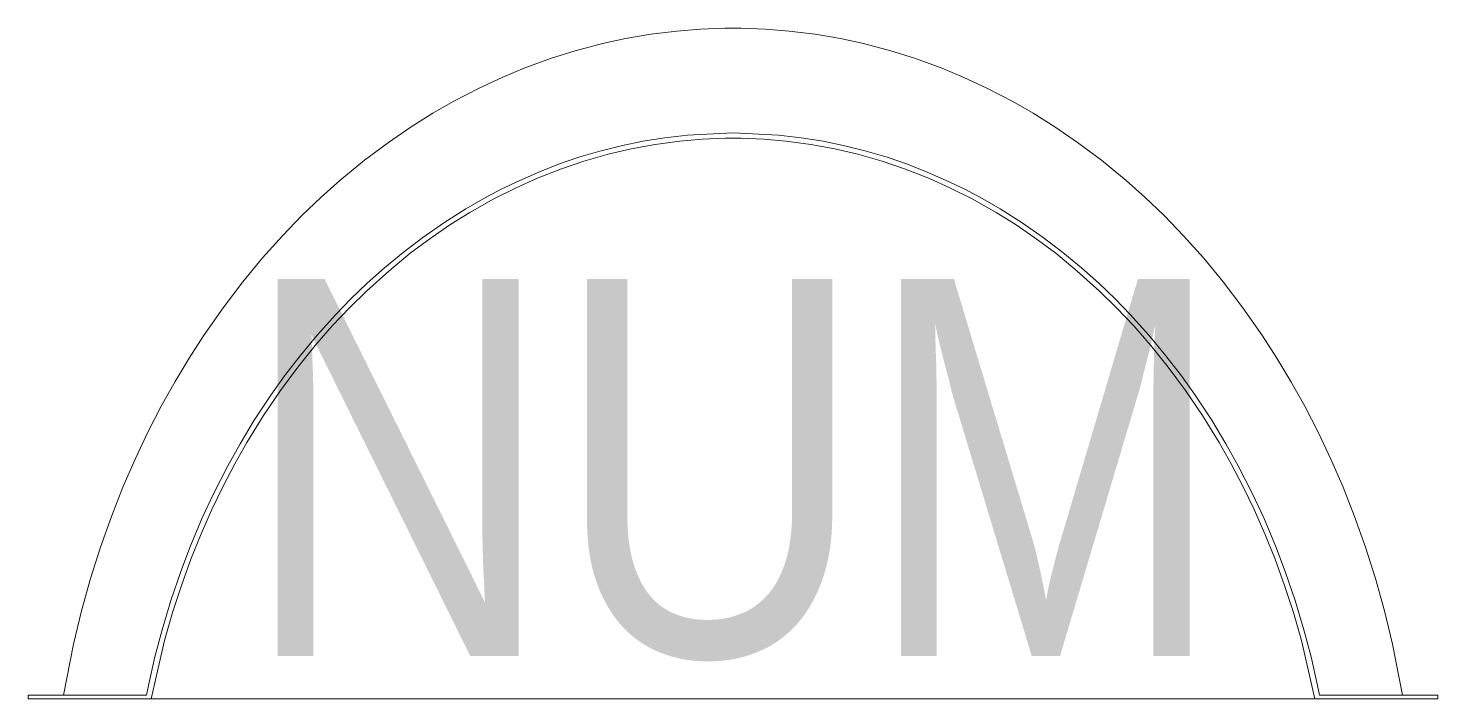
# Model space of a CAD drawing. Extents: x 1.2 to 34.8, y 0 to 16.
import ezdxf
from ezdxf.enums import TextEntityAlignment as Align

# ---------------------------------------------------------------- set-up
doc = ezdxf.new("R2010")
doc.units = 0
doc.header["$MEASUREMENT"] = 0
doc.layers.add('SEPTICAD', color=7, linetype='Continuous')
doc.styles.add('SEPTICAD', font='ARIALN.TTF')

msp = doc.modelspace()

# ---------------------------------------------------------------- linework, layer by layer
at = {"layer": 'SEPTICAD', "linetype": 'Continuous', "lineweight": 15}
for p, q in [((1.171, 0), (1.171, 0.09)), ((1.256, 0.09), (1.171, 0.09)), ((1.171, 0), (4.105, 0)), ((1.256, 0.09), (3.995, 0.09)), ((34.829, 0), (31.895, 0)), ((34.829, 0.09, 0), (32.005, 0.09))]:
    msp.add_line(p, q, dxfattribs=at)
at = {"layer": 'SEPTICAD', "linetype": 'Continuous', "lineweight": 15, "elevation": 0}
for points in [[(2.012, 0.09), (1.171, 0.09), (1.171, 0.045), (1.171, 0), (2.022, 0)], [(34.829, 0.09), (34.829, 0)]]:
    msp.add_lwpolyline(points, dxfattribs=at)
at = {"layer": 'SEPTICAD', "linetype": 'Continuous', "lineweight": 15}
msp.add_lwpolyline([(31.895, 0), (4.105, 0)], dxfattribs=at)
for points in [[(2.012, 0.09, 0), (2.252, 1.306, 0), (2.445, 2.099, 0), (2.661, 2.871, 0), (2.899, 3.621, 0), (3.157, 4.346, 0), (3.433, 5.046, 0), (3.725, 5.719, 0), (4.031, 6.364, 0), (4.349, 6.981, 0), (4.677, 7.57, 0), (5.014, 8.13, 0), (5.356, 8.661, 0), (5.824, 9.33, 0), (6.296, 9.95, 0), (6.769, 10.521, 0), (7.24, 11.047, 0), (7.707, 11.528, 0), (8.166, 11.969, 0), (8.616, 12.37, 0), (9.205, 12.853, 0), (9.772, 13.277, 0), (10.314, 13.647, 0), (10.831, 13.97, 0), (11.32, 14.251, 0), (11.938, 14.572, 0), (12.508, 14.835, 0), (13.03, 15.052, 0), (13.668, 15.284, 0), (14.229, 15.46, 0), (14.887, 15.633, 0), (15.433, 15.751, 0), (16.037, 15.855, 0), (16.656, 15.932, 0), (17.222, 15.977, 0), (17.805, 15.999, 0), (18, 16, 0)], [(33.988, 0.09, 0), (33.748, 1.306, 0), (33.555, 2.099, 0), (33.339, 2.871, 0), (33.101, 3.621, 0), (32.843, 4.346, 0), (32.567, 5.046, 0), (32.275, 5.719, 0), (31.969, 6.364, 0), (31.651, 6.981, 0), (31.323, 7.57, 0), (30.986, 8.13, 0), (30.644, 8.661, 0), (30.176, 9.33, 0), (29.704, 9.95, 0), (29.231, 10.521, 0), (28.76, 11.047, 0), (28.293, 11.528, 0), (27.834, 11.969, 0), (27.384, 12.37, 0), (26.795, 12.853, 0), (26.228, 13.277, 0), (25.686, 13.647, 0), (25.169, 13.97, 0), (24.68, 14.251, 0), (24.062, 14.572, 0), (23.492, 14.835, 0), (22.97, 15.052, 0), (22.332, 15.284, 0), (21.771, 15.46, 0), (21.113, 15.633, 0), (20.567, 15.751, 0), (19.963, 15.855, 0), (19.344, 15.932, 0), (18.778, 15.977, 0), (18.195, 15.999, 0), (18, 16, 0)], [(18, 13.5, 0), (16.912, 13.45, 0), (16.376, 13.388, 0), (15.848, 13.304, 0), (15.329, 13.196, 0), (14.82, 13.068, 0), (14.322, 12.92, 0), (13.837, 12.753, 0), (13.365, 12.569, 0), (12.907, 12.369, 0), (12.464, 12.156, 0), (12.036, 11.929, 0), (11.623, 11.692, 0), (11.095, 11.358, 0), (10.594, 11.01, 0), (10.123, 10.651, 0), (9.68, 10.285, 0), (9.265, 9.915, 0), (8.877, 9.542, 0), (8.515, 9.17, 0), (8.067, 8.673, 0), (7.661, 8.184, 0), (7.294, 7.708, 0), (6.964, 7.246, 0), (6.57, 6.649, 0), (6.229, 6.087, 0), (5.936, 5.56, 0), (5.6, 4.904, 0), (5.326, 4.315, 0), (5.03, 3.611, 0), (4.804, 3.015, 0), (4.576, 2.345, 0), (4.367, 1.648, 0), (4.196, 0.998, 0), (4.042, 0.319, 0), (3.995, 0.09, 0)], [(18, 13.5, 0), (19.088, 13.45, 0), (19.624, 13.388, 0), (20.152, 13.304, 0), (20.671, 13.196, 0), (21.18, 13.068, 0), (21.678, 12.92, 0), (22.163, 12.753, 0), (22.635, 12.569, 0), (23.093, 12.369, 0), (23.536, 12.156, 0), (23.964, 11.929, 0), (24.377, 11.692, 0), (24.905, 11.358, 0), (25.406, 11.01, 0), (25.877, 10.651, 0), (26.32, 10.285, 0), (26.735, 9.915, 0), (27.123, 9.542, 0), (27.485, 9.17, 0), (27.933, 8.673, 0), (28.339, 8.184, 0), (28.706, 7.708, 0), (29.036, 7.246, 0), (29.43, 6.649, 0), (29.771, 6.087, 0), (30.064, 5.56, 0), (30.4, 4.904, 0), (30.674, 4.315, 0), (30.97, 3.611, 0), (31.196, 3.015, 0), (31.424, 2.345, 0), (31.633, 1.648, 0), (31.804, 0.998, 0), (31.958, 0.319, 0), (32.005, 0.09, 0)], [(4.105, 0, 0), (4.425, 1.389, 0), (4.617, 2.057, 0), (4.828, 2.706, 0), (5.055, 3.333, 0), (5.298, 3.938, 0), (5.555, 4.519, 0), (5.824, 5.077, 0), (6.104, 5.61, 0), (6.392, 6.118, 0), (6.789, 6.761, 0), (7.195, 7.359, 0), (7.607, 7.914, 0), (8.021, 8.427, 0), (8.433, 8.899, 0), (8.843, 9.332, 0), (9.247, 9.728, 0), (9.78, 10.207, 0), (10.295, 10.629, 0), (10.792, 10.998, 0), (11.266, 11.322, 0), (11.718, 11.603, 0), (12.292, 11.926, 0), (12.822, 12.192, 0), (13.31, 12.411, 0), (13.908, 12.646, 0), (14.436, 12.825, 0), (15.055, 13.001, 0), (15.571, 13.122, 0), (16.141, 13.227, 0), (16.727, 13.306, 0), (17.263, 13.352, 0), (17.816, 13.374, 0), (18, 13.375, 0)], [(31.895, 0, 0), (31.575, 1.389, 0), (31.383, 2.057, 0), (31.172, 2.706, 0), (30.945, 3.333, 0), (30.702, 3.938, 0), (30.445, 4.519, 0), (30.176, 5.077, 0), (29.896, 5.61, 0), (29.608, 6.118, 0), (29.211, 6.761, 0), (28.805, 7.359, 0), (28.393, 7.914, 0), (27.979, 8.427, 0), (27.567, 8.899, 0), (27.157, 9.332, 0), (26.753, 9.728, 0), (26.22, 10.207, 0), (25.705, 10.629, 0), (25.208, 10.998, 0), (24.734, 11.322, 0), (24.282, 11.603, 0), (23.708, 11.926, 0), (23.178, 12.192, 0), (22.69, 12.411, 0), (22.092, 12.646, 0), (21.564, 12.825, 0), (20.945, 13.001, 0), (20.429, 13.122, 0), (19.859, 13.227, 0), (19.273, 13.306, 0), (18.737, 13.352, 0), (18.184, 13.374, 0), (18, 13.375, 0)]]:
    msp.add_polyline3d(points, dxfattribs=at)

# ---------------------------------------------------------------- texts
at = {"layer": 'SEPTICAD', "style": 'SEPTICAD'}
msp.add_attdef('NUM', text='#', height=9, dxfattribs=at).set_placement((18.016, 5.519), align=Align.MIDDLE_CENTER)

doc.saveas('drawing.dxf')
